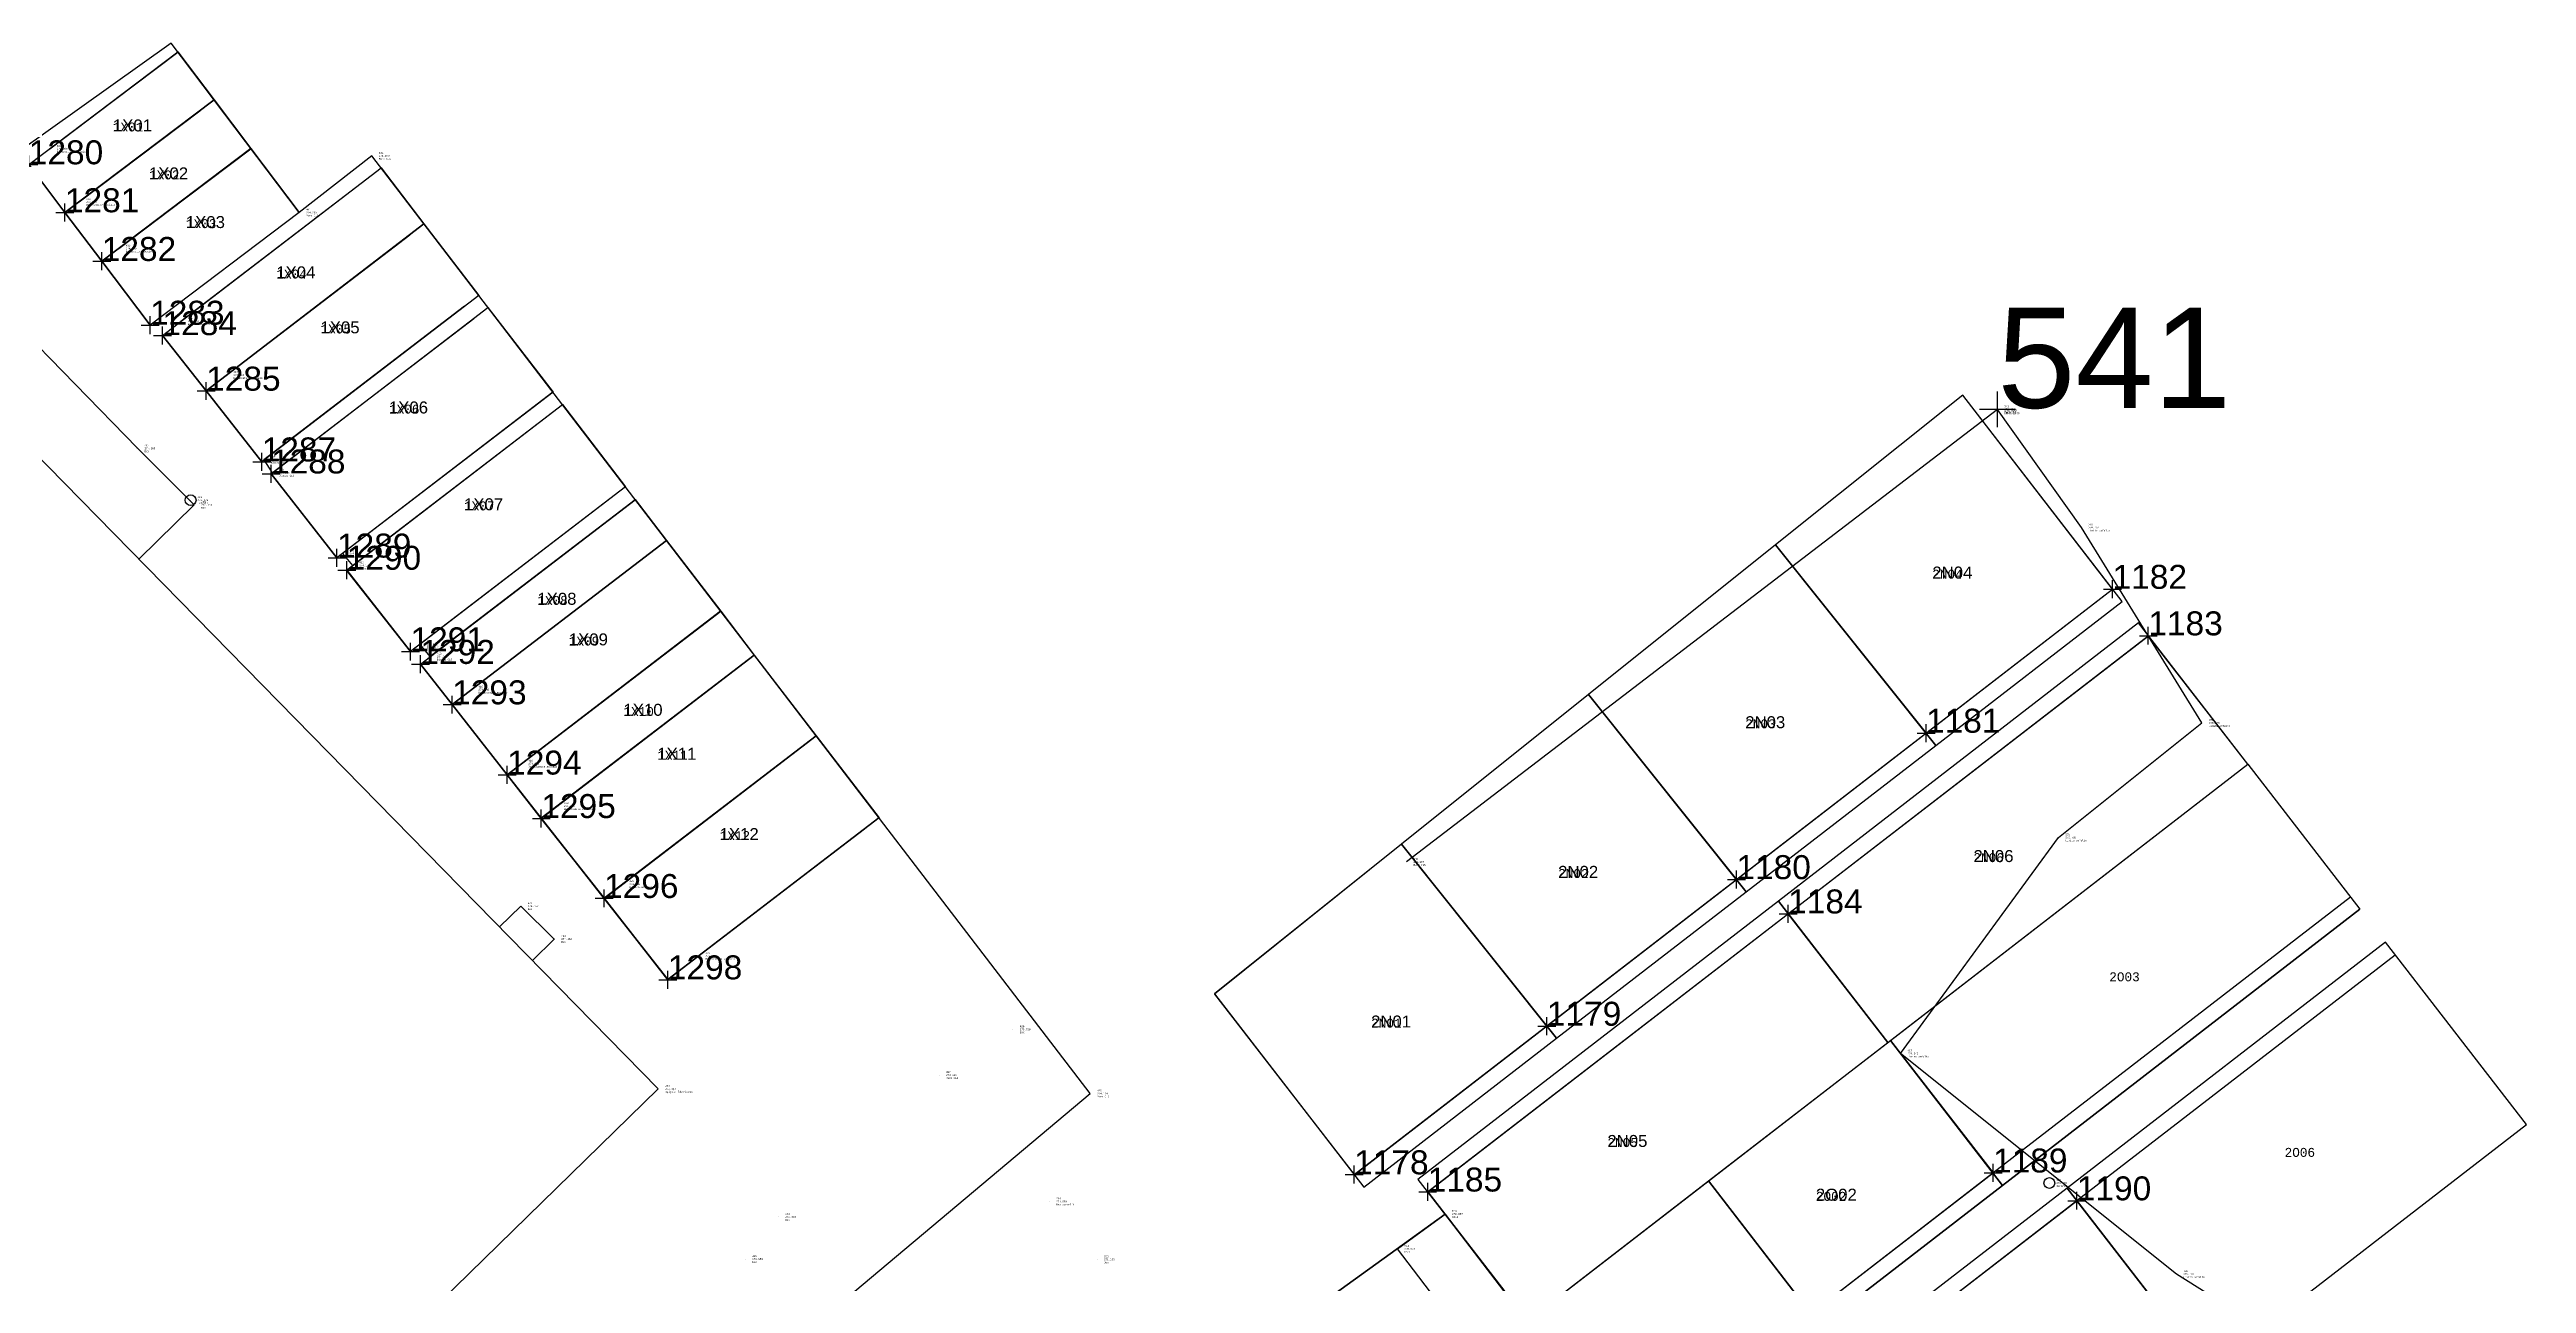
# Model space of a CAD drawing. Extents: x -1000 to 923337, y -63322 to 323191.
# Drawn here: x 208588 to 346414, y 129966 to 198653 of the extents above; entities that cross this region are included whole.
import ezdxf
from ezdxf.enums import TextEntityAlignment as Align

# ---------------------------------------------------------------- set-up
doc = ezdxf.new("R2010")
doc.units = 0
doc.header["$PDMODE"] = 35
doc.header["$PDSIZE"] = 1
for name, color, linetype in [('pntdesc', 1, 'Continuous'), ('pntelev', 2, 'Continuous'), ('punti tracciati', 7, 'Continuous'), ('WF nome aree GPS', 7, 'Continuous'), ('WF nuovi punti', 6, 'Continuous'), ('WF_ingombro_stive_2', 1, 'Continuous'), ('WF_lato_di_accesso', 40, 'Continuous'), ('WF_nome_aree_GPS', 7, 'Continuous'), ('WF_tracciatura', 30, 'Continuous')]:
    doc.layers.add(name, color=color, linetype=linetype)
for name, color, linetype, lineweight in [('WF ingombro stive 2', 1, 'Continuous', 30), ('WF lato di accesso', 40, 'Continuous', 30), ('WF piazzole', 6, 'Continuous', 30), ('WF tracciatura', 30, 'Continuous', 30)]:
    doc.layers.add(name, color=color, linetype=linetype, lineweight=lineweight)
doc.styles.add('FONTSTYLE_1', font='arial.ttf', dxfattribs={"height": 0.2})
doc.styles.add('FONTSTYLE_2', font='arial.ttf', dxfattribs={"height": 0.2})
doc.styles.get("Standard").update_dxf_attribs({"font": 'consola.ttf', "height": 500})

# ---------------------------------------------------------------- blocks, each defined once
blk = doc.blocks.new('rilievo 2')
at = {"color": 8}
for p, q in [((365887, -462433, -929), (374407, -456284, -1125)), ((374407, -456284, -1125), (385837, -471237, -1543))]:
    blk.add_line(p, q, dxfattribs=at)
for points in [[(161648, -448828, 1954), (186863, -479531, 1078), (241997, -524553, 234), (257566, -525503, 360), (287808, -502280, 2651), (311879, -483968, 2683), (320954, -477001, -331), (327105, -472296, -331), (335070, -466036, 2080), (354649, -449578, 2133), (314683, -397379, 2207), (310635, -400536, 2212), (303510, -391107, 2143), (295063, -397138, 2335), (271429, -369482, 1692), (264211, -374625, 1649), (263130, -375375, 1675), (222048, -404916, 2809)], [(296763, -396987, 2097), (303088, -392207, 2141)], [(298405, -399939, 2075), (305105, -394875, 2156)], [(301725, -419830, 2134), (304801, -416814, 2121), (301650, -413663, 2177), (294713, -406524, 2245), (295761, -405499, 2083), (287434, -396931, 2164), (283275, -401007, 2139)], [(300603, -402537, 2057), (307154, -397587, 2172)], [(304057, -406584, 2078), (314405, -398661, 2197)], [(306597, -409583, 2112), (316791, -401777, 2195)], [(319839, -405759, 2184), (308675, -414307, 2015), (309128, -415022, 2044), (320352, -406429, 2185)], [(421510, -463664, -1858), (415096, -459635, -1816), (399752, -447354, -1648), (408530, -435321, -1264), (416515, -428951, -1306), (409819, -418071, -1234), (405135, -411494, 947), (372257, -436688, -825)], [(323967, -411150, 2179), (313043, -419514, 2052), (313600, -420183, 2111), (324496, -411841, 2182)], [(328001, -416419, 2175), (317349, -424574, 2100), (317917, -425259, 2090), (328541, -417124, 2174)], [(320224, -427097, 2056), (330281, -419397, 2168)], [(323005, -431217, 2085), (333298, -423337, 2165)], [(324984, -433577, 2055), (335168, -425780, 2159)], [(328627, -437920, 2159), (338611, -430276, 2161)], [(332865, -441915, 2188), (342105, -434840, 2157)], [(323620, -442168, 2127), (324835, -440977, 2071), (322970, -439148, 2166), (321792, -440303, 2128)]]:
    blk.add_polyline3d(points, dxfattribs=at)
blk.add_polyline3d([(330623, -449313, 2125), (301532, -477741, 2033), (237357, -412142, 2131), (266341, -383731, 2144)], close=True, dxfattribs=at)
at = {"color": 1}
blk.add_polyline3d([(371754, -458224, -1018), (374407, -456284, -1125), (385837, -471237, -1543), (383252, -473334, -1493)], close=True, dxfattribs=at)
for centre in [(304599, -416550, 2033), (408027, -454559, -1799)]:
    blk.add_circle(centre, 300, dxfattribs=at)
at = {"color": 8}
for p in [(296763, -396987, 2097), (314683, -397379, 2207), (298405, -399939, 2075), (310635, -400536, 2212), (300603, -402537, 2057), (304057, -406584, 2078), (306597, -409583, 2112), (405135, -411494, 947), (301650, -413663, 2177), (308675, -414307, 2015), (309128, -415022, 2044), (304599, -416550, 2033), (304801, -416814, 2121), (409819, -418071, -1234), (313043, -419514, 2052), (313600, -420183, 2111), (317349, -424574, 2100), (317917, -425259, 2090), (320224, -427097, 2056), (416515, -428951, -1306), (323005, -431217, 2085), (324984, -433577, 2055), (408530, -435321, -1264), (372257, -436688, -825), (328627, -437920, 2159), (322970, -439148, 2166), (324835, -440977, 2071), (332865, -441915, 2188), (350349, -446006, 1728), (399752, -447354, -1648), (330623, -449313, 2125), (346244, -448549, 2111), (354649, -449578, 2133), (408027, -454559, -1799), (352380, -455591, -437), (337299, -456437, 2042), (374407, -456284, -1125), (335457, -458790, 1967), (355037, -458810, -728), (371754, -458224, -1018), (415096, -459635, -1816)]:
    blk.add_point(p, dxfattribs=at)
for s, p in [('413', (297152, -396820, 2097)), ('274.089', (297152, -396987, 2097)), ('Baraccatura acciaio', (297152, -397153, 2097)), ('402', (315072, -397212, 2207)), ('Muro CLS', (315072, -397546, 2207)), ('274.199', (315072, -397379, 2207)), ('414', (298794, -399772, 2075)), ('274.066', (298794, -399939, 2075)), ('Baraccatura acciaio', (298794, -400106, 2075)), ('401', (311024, -400369, 2212)), ('Muro CLS', (311024, -400702, 2212)), ('274.203', (311024, -400536, 2212)), ('415', (300992, -402371, 2057)), ('274.049', (300992, -402537, 2057)), ('Baraccatura acciaio', (300992, -402704, 2057)), ('416', (304446, -406417, 2078)), ('274.070', (304446, -406584, 2078)), ('Baraccatura acciaio', (304446, -406750, 2078)), ('417', (306986, -409416, 2112)), ('274.103', (306986, -409583, 2112)), ('Baraccatura acciaio', (306986, -409749, 2112)), ('541', (405524, -411327, 947)), ('Muro CLS', (405524, -411661, 947)), ('272.939', (405524, -411494, 947)), ('404', (302039, -413496, 2177)), ('274.169', (302039, -413663, 2177)), ('Box', (302039, -413830, 2177)), ('407', (309064, -414140, 2015)), ('274.006', (309064, -414307, 2015)), ('Blocco CLS', (309064, -414473, 2015)), ('408', (309517, -414855, 2044)), ('274.036', (309517, -415022, 2044)), ('Blocco CLS', (309517, -415189, 2044)), ('406', (304988, -416383, 2033)), ('274.024', (304988, -416550, 2033)), ('Idrante', (304988, -416717, 2033)), ('405', (305190, -416647, 2121)), ('274.113', (305190, -416814, 2121)), ('Box', (305190, -416981, 2121)), ('287', (410208, -417904, -1234)), ('270.757', (410208, -418071, -1234)), ('Limite asfalto', (410208, -418237, -1234)), ('409', (313432, -419347, 2052)), ('274.043', (313432, -419514, 2052)), ('Blocco CLS', (313432, -419681, 2052)), ('410', (313989, -420016, 2111)), ('274.103', (313989, -420183, 2111)), ('Blocco CLS', (313989, -420350, 2111)), ('411', (317738, -424407, 2100)), ('274.091', (317738, -424574, 2100)), ('Blocco CLS', (317738, -424741, 2100)), ('412', (318306, -425092, 2090)), ('274.081', (318306, -425259, 2090)), ('Blocco CLS', (318306, -425425, 2090)), ('418', (320613, -426930, 2056)), ('274.048', (320613, -427097, 2056)), ('Baraccatura acciaio', (320613, -427263, 2056)), ('286', (416904, -428784, -1306)), ('270.685', (416904, -428951, -1306)), ('Limite asfalto', (416904, -429118, -1306)), ('419', (323394, -431050, 2085)), ('274.076', (323394, -431217, 2085)), ('Baraccatura acciaio', (323394, -431383, 2085)), ('420', (325373, -433410, 2055)), ('274.046', (325373, -433577, 2055)), ('Baraccatura acciaio', (325373, -433744, 2055)), ('285', (408919, -435154, -1264)), ('270.728', (408919, -435321, -1264)), ('Limite asfalto', (408919, -435488, -1264)), ('542', (372646, -436522, -825)), ('Muro CLS', (372646, -436855, -825)), ('271.167', (372646, -436688, -825)), ('421', (329016, -437754, 2159)), ('274.150', (329016, -437920, 2159)), ('Baraccatura acciaio', (329016, -438087, 2159)), ('422', (323359, -438981, 2166)), ('274.157', (323359, -439148, 2166)), ('Box', (323359, -439315, 2166)), ('423', (325224, -440810, 2071)), ('274.063', (325224, -440977, 2071)), ('Box', (325224, -441144, 2071)), ('424', (333254, -441748, 2188)), ('274.180', (333254, -441915, 2188)), ('Baraccatura acciaio', (333254, -442082, 2188)), ('426', (350738, -445839, 1728)), ('273.720', (350738, -446006, 1728)), ('Box', (350738, -446172, 1728)), ('270.343', (400140, -447354, -1648)), ('192', (400140, -447187, -1648)), ('Limite asfalto', (400140, -447520, -1648)), ('299', (331012, -449146, 2125)), ('274.117', (331012, -449313, 2125)), ('427', (346633, -448382, 2111)), ('Muro CLS', (346633, -448715, 2111)), ('274.102', (346633, -448549, 2111)), ('Spigolo fabbricato', (331012, -449479, 2125)), ('425', (355038, -449412, 2133)), ('Muro CLS', (355038, -449745, 2133)), ('274.124', (355038, -449578, 2133)), ('270.193', (408416, -454559, -1799)), ('191', (408416, -454392, -1799)), ('Idrante', (408416, -454726, -1799)), ('284', (352769, -455424, -437)), ('271.554', (352769, -455591, -437)), ('Box carrelli', (352769, -455758, -437)), ('543', (374796, -456118, -1125)), ('428', (337688, -456270, 2042)), ('274.034', (337688, -456437, 2042)), ('Box', (337688, -456604, 2042)), ('CS11', (374796, -456451, -1125)), ('270.867', (374796, -456284, -1125)), ('429', (335846, -458624, 1967)), ('273.959', (335846, -458790, 1967)), ('Box', (335846, -458957, 1967)), ('283', (355426, -458644, -728)), ('271.263', (355426, -458810, -728)), ('Box', (355426, -458977, -728)), ('CS11', (372143, -458391, -1018)), ('544', (372143, -458058, -1018)), ('270.973', (372143, -458224, -1018)), ('270.176', (415485, -459635, -1816)), ('189', (415485, -459468, -1816)), ('Limite asfalto', (415485, -459802, -1816))]:
    blk.add_text(s, height=100, dxfattribs=at).set_placement(p, align=Align.MIDDLE_LEFT)
blk = doc.blocks.new('Croce___ATS')
at = {"color": 0}
for p, q in [((-0.5, 0), (0.5, 0)), ((0, -0.5), (0, 0.5))]:
    blk.add_line(p, q, dxfattribs=at)
blk = doc.blocks.new('T_P_7')
blk.add_point((0, 0))
at = {"xscale": 2, "yscale": 2}
blk.add_blockref('Croce___ATS', (0, 0), dxfattribs=at)
at = {"color": 7, "insert": (0, 0), "char_height": 5.586, "attachment_point": 7, "style": 'FONTSTYLE_1'}
blk.add_mtext('541', dxfattribs=at)
blk = doc.blocks.new('T_P_184')
at = {"color": 7}
blk.add_point((0, 0), dxfattribs=at)
blk.add_blockref('Croce___ATS', (0, 0), dxfattribs=at)
at = {"color": 7, "insert": (0, 0), "char_height": 1.333, "attachment_point": 7, "style": 'FONTSTYLE_1'}
blk.add_mtext('1178', dxfattribs=at)
blk = doc.blocks.new('T_P_185')
at = {"color": 7}
blk.add_point((0, 0), dxfattribs=at)
blk.add_blockref('Croce___ATS', (0, 0), dxfattribs=at)
at = {"color": 7, "insert": (0, 0), "char_height": 1.333, "attachment_point": 7, "style": 'FONTSTYLE_1'}
blk.add_mtext('1179', dxfattribs=at)
blk = doc.blocks.new('T_P_186')
at = {"color": 7}
blk.add_point((0, 0), dxfattribs=at)
blk.add_blockref('Croce___ATS', (0, 0), dxfattribs=at)
at = {"color": 7, "insert": (0, 0), "char_height": 1.333, "attachment_point": 7, "style": 'FONTSTYLE_1'}
blk.add_mtext('1180', dxfattribs=at)
blk = doc.blocks.new('T_P_187')
at = {"color": 7}
blk.add_point((0, 0), dxfattribs=at)
blk.add_blockref('Croce___ATS', (0, 0), dxfattribs=at)
at = {"color": 7, "insert": (0, 0), "char_height": 1.333, "attachment_point": 7, "style": 'FONTSTYLE_1'}
blk.add_mtext('1181', dxfattribs=at)
blk = doc.blocks.new('T_P_188')
at = {"color": 7}
blk.add_point((0, 0), dxfattribs=at)
blk.add_blockref('Croce___ATS', (0, 0), dxfattribs=at)
at = {"color": 7, "insert": (0, 0), "char_height": 1.333, "attachment_point": 7, "style": 'FONTSTYLE_1'}
blk.add_mtext('1182', dxfattribs=at)
blk = doc.blocks.new('T_P_189')
at = {"color": 7}
blk.add_point((0, 0), dxfattribs=at)
blk.add_blockref('Croce___ATS', (0, 0), dxfattribs=at)
at = {"color": 7, "insert": (0, 0), "char_height": 1.333, "attachment_point": 7, "style": 'FONTSTYLE_1'}
blk.add_mtext('1183', dxfattribs=at)
blk = doc.blocks.new('T_P_190')
at = {"color": 7}
blk.add_point((0, 0), dxfattribs=at)
blk.add_blockref('Croce___ATS', (0, 0), dxfattribs=at)
at = {"color": 7, "insert": (0, 0), "char_height": 1.333, "attachment_point": 7, "style": 'FONTSTYLE_1'}
blk.add_mtext('1184', dxfattribs=at)
blk = doc.blocks.new('T_P_191')
at = {"color": 7}
blk.add_point((0, 0), dxfattribs=at)
blk.add_blockref('Croce___ATS', (0, 0), dxfattribs=at)
at = {"color": 7, "insert": (0, 0), "char_height": 1.333, "attachment_point": 7, "style": 'FONTSTYLE_1'}
blk.add_mtext('1185', dxfattribs=at)
blk = doc.blocks.new('T_P_194')
at = {"color": 7}
blk.add_point((0, 0), dxfattribs=at)
blk.add_blockref('Croce___ATS', (0, 0), dxfattribs=at)
at = {"color": 7, "insert": (0, 0), "char_height": 1.333, "attachment_point": 7, "style": 'FONTSTYLE_1'}
blk.add_mtext('1189', dxfattribs=at)
blk = doc.blocks.new('T_P_195')
at = {"color": 7}
blk.add_point((0, 0), dxfattribs=at)
blk.add_blockref('Croce___ATS', (0, 0), dxfattribs=at)
at = {"color": 7, "insert": (0, 0), "char_height": 1.333, "attachment_point": 7, "style": 'FONTSTYLE_1'}
blk.add_mtext('1190', dxfattribs=at)
blk = doc.blocks.new('T_P_285')
at = {"color": 7}
blk.add_point((0, 0), dxfattribs=at)
blk.add_blockref('Croce___ATS', (0, 0), dxfattribs=at)
at = {"color": 7, "insert": (0, 0), "char_height": 1.333, "attachment_point": 7, "style": 'FONTSTYLE_1'}
blk.add_mtext('1280', dxfattribs=at)
blk = doc.blocks.new('T_P_286')
at = {"color": 7}
blk.add_point((0, 0), dxfattribs=at)
blk.add_blockref('Croce___ATS', (0, 0), dxfattribs=at)
at = {"color": 7, "insert": (0, 0), "char_height": 1.333, "attachment_point": 7, "style": 'FONTSTYLE_1'}
blk.add_mtext('1281', dxfattribs=at)
blk = doc.blocks.new('T_P_287')
at = {"color": 7}
blk.add_point((0, 0), dxfattribs=at)
blk.add_blockref('Croce___ATS', (0, 0), dxfattribs=at)
at = {"color": 7, "insert": (0, 0), "char_height": 1.333, "attachment_point": 7, "style": 'FONTSTYLE_1'}
blk.add_mtext('1282', dxfattribs=at)
blk = doc.blocks.new('T_P_288')
at = {"color": 7}
blk.add_point((0, 0), dxfattribs=at)
blk.add_blockref('Croce___ATS', (0, 0), dxfattribs=at)
at = {"color": 7, "insert": (0, 0), "char_height": 1.333, "attachment_point": 7, "style": 'FONTSTYLE_1'}
blk.add_mtext('1283', dxfattribs=at)
blk = doc.blocks.new('T_P_289')
at = {"color": 7}
blk.add_point((0, 0), dxfattribs=at)
blk.add_blockref('Croce___ATS', (0, 0), dxfattribs=at)
at = {"color": 7, "insert": (0, 0), "char_height": 1.333, "attachment_point": 7, "style": 'FONTSTYLE_1'}
blk.add_mtext('1284', dxfattribs=at)
blk = doc.blocks.new('T_P_290')
at = {"color": 7}
blk.add_point((0, 0), dxfattribs=at)
blk.add_blockref('Croce___ATS', (0, 0), dxfattribs=at)
at = {"color": 7, "insert": (0, 0), "char_height": 1.333, "attachment_point": 7, "style": 'FONTSTYLE_1'}
blk.add_mtext('1285', dxfattribs=at)
blk = doc.blocks.new('T_P_291')
at = {"color": 7}
blk.add_point((0, 0), dxfattribs=at)
blk.add_blockref('Croce___ATS', (0, 0), dxfattribs=at)
at = {"color": 7, "insert": (0, 0), "char_height": 1.333, "attachment_point": 7, "style": 'FONTSTYLE_1'}
blk.add_mtext('1287', dxfattribs=at)
blk = doc.blocks.new('T_P_292')
at = {"color": 7}
blk.add_point((0, 0), dxfattribs=at)
blk.add_blockref('Croce___ATS', (0, 0), dxfattribs=at)
at = {"color": 7, "insert": (0, 0), "char_height": 1.333, "attachment_point": 7, "style": 'FONTSTYLE_1'}
blk.add_mtext('1288', dxfattribs=at)
blk = doc.blocks.new('T_P_293')
at = {"color": 7}
blk.add_point((0, 0), dxfattribs=at)
blk.add_blockref('Croce___ATS', (0, 0), dxfattribs=at)
at = {"color": 7, "insert": (0, 0), "char_height": 1.333, "attachment_point": 7, "style": 'FONTSTYLE_1'}
blk.add_mtext('1289', dxfattribs=at)
blk = doc.blocks.new('T_P_294')
at = {"color": 7}
blk.add_point((0, 0), dxfattribs=at)
blk.add_blockref('Croce___ATS', (0, 0), dxfattribs=at)
at = {"color": 7, "insert": (0, 0), "char_height": 1.333, "attachment_point": 7, "style": 'FONTSTYLE_1'}
blk.add_mtext('1290', dxfattribs=at)
blk = doc.blocks.new('T_P_295')
at = {"color": 7}
blk.add_point((0, 0), dxfattribs=at)
blk.add_blockref('Croce___ATS', (0, 0), dxfattribs=at)
at = {"color": 7, "insert": (0, 0), "char_height": 1.333, "attachment_point": 7, "style": 'FONTSTYLE_1'}
blk.add_mtext('1291', dxfattribs=at)
blk = doc.blocks.new('T_P_296')
at = {"color": 7}
blk.add_point((0, 0), dxfattribs=at)
blk.add_blockref('Croce___ATS', (0, 0), dxfattribs=at)
at = {"color": 7, "insert": (0, 0), "char_height": 1.333, "attachment_point": 7, "style": 'FONTSTYLE_1'}
blk.add_mtext('1292', dxfattribs=at)
blk = doc.blocks.new('T_P_297')
at = {"color": 7}
blk.add_point((0, 0), dxfattribs=at)
blk.add_blockref('Croce___ATS', (0, 0), dxfattribs=at)
at = {"color": 7, "insert": (0, 0), "char_height": 1.333, "attachment_point": 7, "style": 'FONTSTYLE_1'}
blk.add_mtext('1293', dxfattribs=at)
blk = doc.blocks.new('T_P_298')
at = {"color": 7}
blk.add_point((0, 0), dxfattribs=at)
blk.add_blockref('Croce___ATS', (0, 0), dxfattribs=at)
at = {"color": 7, "insert": (0, 0), "char_height": 1.333, "attachment_point": 7, "style": 'FONTSTYLE_1'}
blk.add_mtext('1294', dxfattribs=at)
blk = doc.blocks.new('T_P_299')
at = {"color": 7}
blk.add_point((0, 0), dxfattribs=at)
blk.add_blockref('Croce___ATS', (0, 0), dxfattribs=at)
at = {"color": 7, "insert": (0, 0), "char_height": 1.333, "attachment_point": 7, "style": 'FONTSTYLE_1'}
blk.add_mtext('1295', dxfattribs=at)
blk = doc.blocks.new('T_P_300')
at = {"color": 7}
blk.add_point((0, 0), dxfattribs=at)
blk.add_blockref('Croce___ATS', (0, 0), dxfattribs=at)
at = {"color": 7, "insert": (0, 0), "char_height": 1.333, "attachment_point": 7, "style": 'FONTSTYLE_1'}
blk.add_mtext('1296', dxfattribs=at)
blk = doc.blocks.new('T_P_301')
at = {"color": 7}
blk.add_point((0, 0), dxfattribs=at)
blk.add_blockref('Croce___ATS', (0, 0), dxfattribs=at)
at = {"color": 7, "insert": (0, 0), "char_height": 1.333, "attachment_point": 7, "style": 'FONTSTYLE_1'}
blk.add_mtext('1298', dxfattribs=at)
blk = doc.blocks.new('punti tracciatura 2')
at = {"layer": 'WF_ingombro_stive_2', "ltscale": 0.5}
for p, q in [((1346643, -3367.18, 271.99), (1346651.37, -3377.65, 271.99)), ((1346632.59, -3375.51, 271.99), (1346640.82, -3385.8, 271.99)), ((1346622.19, -3383.84, 271.99), (1346630.27, -3393.96, 271.99))]:
    blk.add_line(p, q, dxfattribs=at)
at = {"layer": 'WF_ingombro_stive_2', "ltscale": 0.5, "flags": 128}
for points, elevation in [([(1346554.09, -3339.74), (1346556.11, -3342.41), (1346547.81, -3348.68), (1346545.8, -3346.01)], 274.13), ([(1346556.11, -3342.41), (1346558.16, -3345.12), (1346549.86, -3351.39), (1346547.81, -3348.68)], 274.2), ([(1346558.16, -3345.12), (1346560.84, -3348.67), (1346552.55, -3354.94), (1346549.86, -3351.39)], 274.33), ([(1346553.24, -3355.52), (1346565.41, -3346.19), (1346567.79, -3349.31), (1346555.67, -3358.61)], 274.07), ([(1346555.67, -3358.61), (1346567.79, -3349.31), (1346570.84, -3353.29), (1346558.76, -3362.55)], 274.07), ([(1346559.28, -3363.22), (1346571.35, -3353.96), (1346574.97, -3358.68), (1346562.95, -3367.9)], 274.04), ([(1346563.49, -3368.58), (1346575.5, -3359.37), (1346579, -3363.95), (1346567.04, -3373.12)], 274.1), ([(1346567.59, -3373.82), (1346579.54, -3364.66), (1346581.28, -3366.93), (1346569.36, -3376.07)], 274.08), ([(1346569.36, -3376.07), (1346581.28, -3366.93), (1346584.3, -3370.87), (1346572.42, -3379.98)], 274.04), ([(1346572.42, -3379.98), (1346584.3, -3370.87), (1346586.17, -3373.31), (1346574.32, -3382.4)], 274.08), ([(1346574.32, -3382.4), (1346586.17, -3373.31), (1346589.61, -3377.81), (1346577.81, -3386.85)], 274.05), ([(1346577.81, -3386.85), (1346589.61, -3377.81), (1346593.11, -3382.37), (1346581.36, -3391.38)], 274.05)]:
    blk.add_lwpolyline(points, close=True, dxfattribs=dict(at, elevation=elevation))
for points, elevation in [([(1346661.75, -3369.64), (1346653.41, -3358.85), (1346643, -3367.18)], 271.99), ([(1346651.37, -3377.65), (1346643, -3367.18), (1346632.59, -3375.51)], 271.99), ([(1346643.7, -3387.71), (1346649.24, -3394.88), (1346669.28, -3379.39), (1346663.74, -3372.23)], 271.99), ([(1346640.82, -3385.8), (1346632.59, -3375.51), (1346622.19, -3383.84)], 271.99), ([(1346630.27, -3393.96), (1346622.19, -3383.84), (1346611.78, -3392.18), (1346619.55, -3402.23)], 271.99), ([(1346623.64, -3403.19), (1346629.19, -3410.37), (1346649.24, -3394.88), (1346643.7, -3387.71)], 271.99), ([(1346644.96, -3409.96), (1346639.27, -3402.58), (1346649.4, -3394.76), (1346655.1, -3402.13)], 271.99), ([(1346634.83, -3417.79), (1346629.13, -3410.41), (1346639.27, -3402.58), (1346644.96, -3409.96)], 271.99), ([(1346649.27, -3411.78), (1346656.57, -3421.24), (1346667.07, -3413.13), (1346659.76, -3403.68)], 270.15)]:
    blk.add_lwpolyline(points, dxfattribs=dict(at, elevation=elevation))
at = {"layer": 'WF_lato_di_accesso', "ltscale": 0.5}
for p, q in [((1346545.8, -3346.01, 274.13), (1346547.81, -3348.68, 274.13)), ((1346547.81, -3348.68, 274.13), (1346549.86, -3351.39, 274.33)), ((1346549.86, -3351.39, 274.33), (1346552.55, -3354.94, 274.33)), ((1346553.24, -3355.52, 274.07), (1346555.67, -3358.61, 274.07)), ((1346555.67, -3358.61, 274.07), (1346558.76, -3362.55, 274.07)), ((1346559.28, -3363.22, 274.04), (1346562.95, -3367.9, 274.04)), ((1346563.49, -3368.58, 274.1), (1346567.04, -3373.12, 274.1)), ((1346567.59, -3373.82, 274.08), (1346569.36, -3376.07, 274.04)), ((1346569.36, -3376.07, 274.08), (1346572.42, -3379.98, 274.04)), ((1346572.42, -3379.98, 274.04), (1346574.32, -3382.4, 274.08)), ((1346574.32, -3382.4, 274.08), (1346577.81, -3386.85, 274.05)), ((1346577.81, -3386.85, 274.05), (1346581.36, -3391.38, 274.05))]:
    blk.add_line(p, q, dxfattribs=at)
at = {"layer": 'WF_tracciatura', "ltscale": 0.5}
for p, q in [((1346619.55, -3402.23, 271.99), (1346661.75, -3369.64, 271.99)), ((1346623.64, -3403.19, 271.99), (1346663.74, -3372.23, 271.99)), ((1346634.83, -3417.79, 271.99), (1346655.1, -3402.13, 271.99)), ((1346638.77, -3419.89, 270.15), (1346659.76, -3403.68, 270.15))]:
    blk.add_line(p, q, dxfattribs=at)
at = {"color": 7}
for name, p in [('T_P_285', (1346545.8, -3346.01, 274.13)), ('T_P_286', (1346547.81, -3348.68, 274.13)), ('T_P_287', (1346549.86, -3351.39, 274.2)), ('T_P_288', (1346552.55, -3354.94, 274.33)), ('T_P_289', (1346553.24, -3355.52, 274.07)), ('T_P_290', (1346555.67, -3358.61, 274.07)), ('T_P_291', (1346558.76, -3362.55, 274.07)), ('T_P_292', (1346559.28, -3363.22, 274.04)), ('T_P_293', (1346562.95, -3367.9, 274.04)), ('T_P_294', (1346563.49, -3368.58, 274.1)), ('T_P_188', (1346661.75, -3369.64, 271.99)), ('T_P_189', (1346663.74, -3372.23, 271.99)), ('T_P_295', (1346567.04, -3373.12, 274.1)), ('T_P_296', (1346567.59, -3373.82, 274.08)), ('T_P_297', (1346569.36, -3376.07, 274.04)), ('T_P_187', (1346651.37, -3377.65, 271.99)), ('T_P_298', (1346572.42, -3379.98, 274.08)), ('T_P_299', (1346574.32, -3382.4, 274.08)), ('T_P_186', (1346640.82, -3385.8, 271.99)), ('T_P_300', (1346577.81, -3386.85, 274.05)), ('T_P_190', (1346643.7, -3387.71, 271.99)), ('T_P_301', (1346581.36, -3391.38, 274.05)), ('T_P_185', (1346630.27, -3393.96, 271.99)), ('T_P_184', (1346619.55, -3402.23, 271.99)), ('T_P_194', (1346655.1, -3402.13, 271.99)), ('T_P_191', (1346623.64, -3403.19, 271.99)), ('T_P_195', (1346659.76, -3403.68, 270.15))]:
    blk.add_blockref(name, p, dxfattribs=at)
blk.add_blockref('T_P_7', (1346655.34, -3359.63, 272.94))
at = {"layer": 'pntdesc', "insert": (1346655.73, -3359.85, 272.94), "char_height": 0.133, "attachment_point": 4, "style": 'FONTSTYLE_2'}
blk.add_mtext('Muro CLS', dxfattribs=at)
at = {"layer": 'pntelev', "insert": (1346655.73, -3359.68, 272.94), "char_height": 0.133, "attachment_point": 4, "style": 'FONTSTYLE_2'}
blk.add_mtext('272.939', dxfattribs=at)
at = {"layer": 'WF_nome_aree_GPS', "char_height": 0.667, "attachment_point": 7, "style": 'FONTSTYLE_2'}
for s, insert in [('1X01', (1346550.48, -3344.17, 271.99)), ('1X02', (1346552.49, -3346.84, 271.97)), ('1X03', (1346554.54, -3349.55, 272.19)), ('1X04', (1346559.57, -3352.35, 271.99)), ('1X05', (1346562.03, -3355.41, 272)), ('1X06', (1346565.84, -3359.87, 271.9)), ('1X07', (1346570.02, -3365.26, 271.96)), ('2N04', (1346651.72, -3369.06, 270.32)), ('1X08', (1346574.1, -3370.52, 271.94)), ('1X09', (1346575.85, -3372.78, 271.9)), ('1X10', (1346578.89, -3376.7, 271.94)), ('2N03', (1346641.31, -3377.39, 270.32)), ('1X11', (1346580.77, -3379.14, 271.9)), ('1X12', (1346584.24, -3383.61, 271.9)), ('2N06', (1346654.01, -3384.84, 270.32)), ('2N02', (1346630.9, -3385.72, 270.32)), ('2N01', (1346620.49, -3394.05, 270.32)), ('2N05', (1346633.64, -3400.7, 270.32)), ('2O02', (1346645.24, -3403.69, 270.32))]:
    blk.add_mtext(s, dxfattribs=dict(at, insert=insert))

msp = doc.modelspace()

# ---------------------------------------------------------------- linework, layer by layer
at = {"layer": 'WF ingombro stive 2'}
for points, elevation in [([(215724.3, 198513.7), (217741, 195844.8), (209445.6, 189575.6), (207428.6, 192244.6), (215724.3, 198513.7)], 2141), ([(217741.3, 195844.8), (219790.9, 193134.3), (211494.4, 186864.5), (209445.6, 189575.6), (217741.3, 195844.8)], 2207.4), ([(219789.8, 193133.4), (222473.6, 189581.8), (214179.6, 183311.5), (211494.5, 186864.5), (219789.8, 193133.4)], 2340.1), ([(214876, 182738.7), (227037.4, 192064.3), (229423.5, 188947.8), (217298, 179649.6), (214876, 182738.7)], 2075.8), ([(217298, 179649.6), (229423.5, 188947.8), (232471.7, 184966.6), (220391.9, 175703.5), (217298, 179649.6)], 2075.8), ([(220912.6, 175039.5), (232984.6, 184296.7), (236599.7, 179575.1), (224581.9, 170359.4), (220912.6, 175039.5)], 2053.5), ([(225118.7, 169674.8), (237128.5, 178884.5), (240633.4, 174306.7), (228676.3, 165137.4), (225118.7, 169674.8)], 2112), ([(229224.8, 164437.8), (241173.8, 173600.9), (242913.5, 171328.8), (230990.6, 162185.7), (229224.8, 164437.8)], 2091.8), ([(230990.6, 162185.7), (242913.4, 171328.9), (245930.1, 167388.8), (234052.5, 158280.4), (230990.6, 162185.7)], 2053.2), ([(234052.5, 158280.4), (245930.1, 167388.8), (247800.7, 164945.6), (235951.2, 155858.8), (234052.5, 158280.4)], 2084.8), ([(235951.2, 155858.8), (247800.7, 164945.6), (251243.4, 160449.1), (239445.7, 151401.8), (235951.2, 155858.8)], 2054.1), ([(239445.7, 151401.8), (251243.4, 160449.1), (254737.7, 155885.4), (242992.5, 146878.1), (239445.7, 151401.8)], 2054.1)]:
    msp.add_lwpolyline(points, dxfattribs=dict(at, elevation=elevation))
for points in [[(304635.3, 171076.1), (313552.7, 159915.4), (323916.7, 167921), (315043.7, 179407.9), (304635.3, 171076.1)], [(294226.9, 162744.3), (302999.9, 151763.9), (313552.7, 159915.4), (304635.3, 171076.1), (294226.9, 162744.3)], [(283818.6, 154412.5), (292447.2, 143612.5), (302999.9, 151763.9), (294226.9, 162744.3), (283818.6, 154412.5)], [(281718.3, 135325.1), (292447.2, 143612.5), (283818.6, 154412.5), (273410.2, 146080.7), (281718.3, 135325.1)]]:
    msp.add_lwpolyline(points, dxfattribs=at)
for points in [[(330908.2, 158869.8), (324825.9, 166736.1), (304794.9, 151246.9), (310877.2, 143380.5)], [(330914.5, 158865.6), (337149.8, 150793.4), (317265.7, 135426.7), (311030.4, 143498.9)], [(310877.2, 143380.5), (304790.9, 151252), (284733.6, 135758.8), (290819.8, 127887.3)], [(311030.4, 143498.9), (317265.7, 135426.7), (307132.8, 127599.5), (300897.4, 135671.7)], [(300897.4, 135671.7), (307132.8, 127599.5), (296999.8, 119772.4), (290764.5, 127844.6)]]:
    msp.add_lwpolyline(points, close=True, dxfattribs=at)
for points, elevation in [([(346413.7, 138809.3), (338567.9, 148958.9), (320855.8, 135277.4), (328698.1, 125125.1)], -1837.3), ([(328697.6, 125125.5), (320855.8, 135277.4), (310361.2, 127171), (318203, 117019.1)], -1837.7)]:
    msp.add_lwpolyline(points, close=True, dxfattribs=dict(at, elevation=elevation))
at = {"layer": 'WF lato di accesso'}
for p, q in [((207428.6, 192244.6, 2141), (209445.6, 189575.6, 2141)), ((209445.6, 189575.6, 2141), (211494.5, 186864.5, 2340.1)), ((211494.5, 186864.5, 2340.1), (214179.6, 183311.5, 2340.1)), ((214876, 182738.7, 2075.8), (217298, 179649.6, 2075.8)), ((217298, 179649.6, 2075.8), (220391.9, 175703.5, 2075.8)), ((220912.6, 175039.5, 2053.5), (224581.9, 170359.4, 2053.5)), ((225118.7, 169674.8, 2112), (228676.3, 165137.4, 2112)), ((313552.7, 159915.4), (323916.7, 167921)), ((324825.9, 166736.1), (304794.9, 151246.9)), ((229224.8, 164437.8, 2091.8), (230990.6, 162185.7, 2053.2)), ((230990.6, 162185.7, 2091.8), (234052.5, 158280.4, 2053.2)), ((302999.9, 151763.9), (313552.7, 159915.4)), ((234052.5, 158280.4, 2053.2), (235951.2, 155858.8, 2084.8)), ((235951.2, 155858.8, 2084.8), (239445.7, 151401.8, 2054.1)), ((292447.2, 143612.5), (302999.9, 151763.9)), ((239445.7, 151401.8, 2054.1), (242992.5, 146878.1, 2054.1)), ((304794.9, 151246.9), (284733.6, 135758.8)), ((317265.7, 135426.7), (337149.8, 150793.4)), ((338567.9, 148958.9, -1837.3), (320855.8, 135277.4, -1837.7)), ((281718.3, 135325.1), (292447.2, 143612.5)), ((307132.8, 127599.5), (317265.7, 135426.7)), ((320855.8, 135277.4, -1837.7), (310361.2, 127171, -1837.7))]:
    msp.add_line(p, q, dxfattribs=at)
at = {"layer": 'WF nuovi punti'}
msp.add_point((286245, 133833), dxfattribs=at)
at = {"layer": 'WF piazzole', "elevation": -1124.9}
msp.add_lwpolyline([(286245.5, 133833.1), (277726, 127684.4), (290053.9, 112696.3), (297675.3, 118880.5), (286245.5, 133833.1)], dxfattribs=at)
at = {"layer": 'WF tracciatura'}
for p, q in [((281179.8, 136022.2), (323378.2, 168618.1)), ((285271.9, 135061.5), (325376.2, 166023.5)), ((316727.2, 136123.8), (336615.3, 151485.4)), ((321394.5, 134580, -1837.7), (339102, 148268.1, -1837.3)), ((296461.3, 120469.5), (316727.2, 136123.8)), ((300405.2, 118367.5, -1837.7), (321394.5, 134580, -1837.7))]:
    msp.add_line(p, q, dxfattribs=at)

# ---------------------------------------------------------------- block references
at = {"color": 251}
msp.add_blockref('rilievo 2', (-88161.4, 590117.4), dxfattribs=at)
at = {"layer": 'punti tracciati', "xscale": 1000, "yscale": 1000, "zscale": 1000}
msp.add_blockref('punti tracciatura 2', (-1346338367.3, 3538255.9, -271991), dxfattribs=at)

# ---------------------------------------------------------------- texts
at = {"layer": 'WF nome aree GPS'}
for s, p in [('1X01', (212110, 194090)), ('1X02', (214127.1, 191421.2, -20.7)), ('1X03', (216175.7, 188709.8, 199.1)), ('1X04', (221204.3, 185904.6, -3.2)), ('1X05', (223667.1, 182846.8, 12.6)), ('1X06', (227476.8, 178385.9, -87.5)), ('1X07', (231651.8, 172997.5, -29)), ('2N04', (313349.7, 169199.2, -1676.3)), ('1X08', (235727.5, 167737.2, -49.2)), ('1X09', (237480.1, 165475.1, -87.8)), ('1X10', (240521.7, 161554.1, -56.2)), ('2N03', (302941.4, 160867.4, -1676.3)), ('1X11', (242404.1, 159120, -86.9)), ('1X12', (245872.7, 154643.3, -86.9)), ('2N02', (292533, 152535.6, -1676.3)), ('2N06', (315638.8, 153419, -1676.3)), ('2O03', (323199.6, 146786.8, -1676.3)), ('2N01', (282124.6, 144203.8, -1676.3)), ('2N05', (295273.9, 137559.9, -1676.3)), ('2O06', (332956, 137012.7, -1676.3)), ('2O02', (306873.6, 134564.1, -1676.3))]:
    msp.add_text(s, height=500, dxfattribs=at).set_placement(p)

doc.saveas('drawing.dxf')
